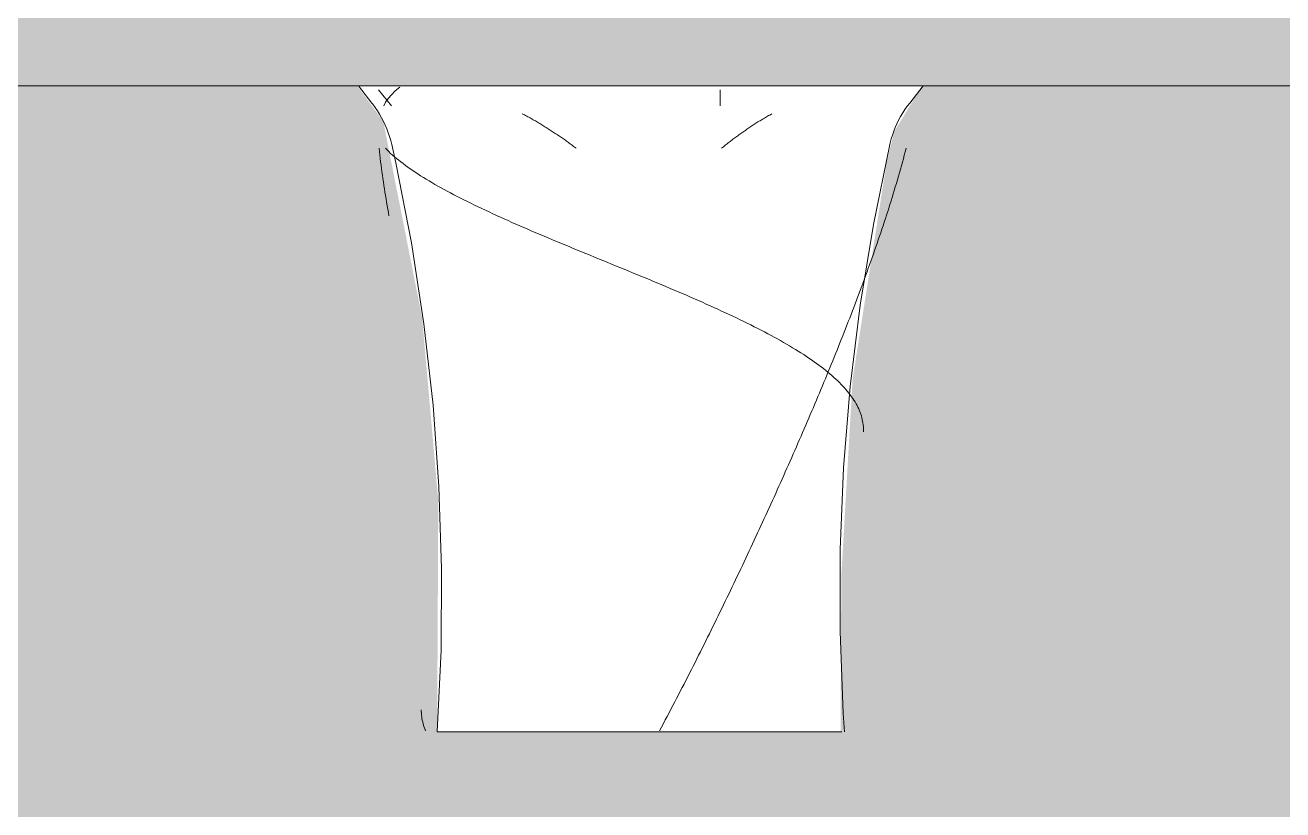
# Model space of a CAD drawing. Header units: inches. Extents: x -55396 to -733, y -290 to 853.
# Drawn here: x -25634.27 to -25609.56, y 99.78 to 115.19 of the extents above; entities that cross this region are included whole.
import ezdxf

# ---------------------------------------------------------------- set-up
doc = ezdxf.new("R2010")
doc.units = ezdxf.units.IN
doc.header["$MEASUREMENT"] = 0
doc.layers.add('A-WALL-PATT', color=111, linetype='Continuous', lineweight=25)
doc.layers.add('Q-SPCQ', color=91, linetype='Continuous', lineweight=9)

# ---------------------------------------------------------------- blocks, each defined once
blk = doc.blocks.new('FP_16-Section 13')
at = {"layer": 'Q-SPCQ'}
for p, q in [((-25627.314, 112.774), (-25627.307, 112.708)), ((-25627.307, 112.708), (-25627.3, 112.642)), ((-25627.191, 112.774), (-25627.158, 112.741)), ((-25627.158, 112.741), (-25627.123, 112.707)), ((-25627.123, 112.707), (-25627.087, 112.673)), ((-25627.087, 112.673), (-25627.05, 112.639)), ((-25616.978, 112.706), (-25616.996, 112.637)), ((-25616.959, 112.774), (-25616.978, 112.706)), ((-25627.3, 112.642), (-25627.292, 112.576)), ((-25627.292, 112.576), (-25627.284, 112.509)), ((-25627.284, 112.509), (-25627.276, 112.443)), ((-25627.276, 112.443), (-25627.268, 112.377)), ((-25627.05, 112.639), (-25627.011, 112.606)), ((-25627.011, 112.606), (-25626.971, 112.572)), ((-25626.971, 112.572), (-25626.929, 112.538)), ((-25626.929, 112.538), (-25626.887, 112.504)), ((-25626.887, 112.504), (-25626.842, 112.471)), ((-25626.842, 112.471), (-25626.797, 112.437)), ((-25626.797, 112.437), (-25626.75, 112.403)), ((-25617.053, 112.43), (-25617.072, 112.361)), ((-25617.034, 112.499), (-25617.053, 112.43)), ((-25617.015, 112.568), (-25617.034, 112.499)), ((-25616.996, 112.637), (-25617.015, 112.568)), ((-25627.268, 112.377), (-25627.259, 112.31)), ((-25627.259, 112.31), (-25627.25, 112.244)), ((-25627.25, 112.244), (-25627.24, 112.177)), ((-25627.24, 112.177), (-25627.231, 112.111)), ((-25626.75, 112.403), (-25626.702, 112.369)), ((-25626.702, 112.369), (-25626.653, 112.335)), ((-25626.653, 112.335), (-25626.603, 112.301)), ((-25626.603, 112.301), (-25626.551, 112.268)), ((-25626.551, 112.268), (-25626.498, 112.234)), ((-25626.498, 112.234), (-25626.444, 112.2)), ((-25626.444, 112.2), (-25626.389, 112.166)), ((-25617.112, 112.222), (-25617.132, 112.153)), ((-25617.092, 112.291), (-25617.112, 112.222)), ((-25617.072, 112.361), (-25617.092, 112.291)), ((-25627.231, 112.111), (-25627.221, 112.044)), ((-25627.221, 112.044), (-25627.211, 111.978)), ((-25627.211, 111.978), (-25627.2, 111.911)), ((-25626.389, 112.166), (-25626.333, 112.132)), ((-25626.333, 112.132), (-25626.276, 112.098)), ((-25626.276, 112.098), (-25626.218, 112.064)), ((-25626.218, 112.064), (-25626.158, 112.031)), ((-25626.158, 112.031), (-25626.098, 111.997)), ((-25626.098, 111.997), (-25626.036, 111.963)), ((-25626.036, 111.963), (-25625.974, 111.929)), ((-25625.974, 111.929), (-25625.91, 111.895)), ((-25617.194, 111.946), (-25617.215, 111.876)), ((-25617.173, 112.015), (-25617.194, 111.946)), ((-25617.152, 112.084), (-25617.173, 112.015)), ((-25617.132, 112.153), (-25617.152, 112.084)), ((-25627.2, 111.911), (-25627.189, 111.845)), ((-25627.189, 111.845), (-25627.178, 111.778)), ((-25627.178, 111.778), (-25627.167, 111.712)), ((-25627.167, 111.712), (-25627.156, 111.645)), ((-25625.91, 111.895), (-25625.846, 111.861)), ((-25625.846, 111.861), (-25625.781, 111.827)), ((-25625.781, 111.827), (-25625.714, 111.793)), ((-25625.714, 111.793), (-25625.647, 111.759)), ((-25625.647, 111.759), (-25625.579, 111.725)), ((-25625.579, 111.725), (-25625.51, 111.692)), ((-25625.51, 111.692), (-25625.441, 111.658)), ((-25617.257, 111.738), (-25617.279, 111.669)), ((-25617.236, 111.807), (-25617.257, 111.738)), ((-25617.215, 111.876), (-25617.236, 111.807)), ((-25627.156, 111.645), (-25627.144, 111.578)), ((-25627.144, 111.578), (-25627.132, 111.512)), ((-25627.132, 111.512), (-25627.12, 111.445)), ((-25625.441, 111.658), (-25625.37, 111.624)), ((-25625.37, 111.624), (-25625.299, 111.59)), ((-25625.299, 111.59), (-25625.227, 111.556)), ((-25625.227, 111.556), (-25625.154, 111.522)), ((-25625.154, 111.522), (-25625.081, 111.488)), ((-25625.081, 111.488), (-25625.007, 111.454)), ((-25625.007, 111.454), (-25624.932, 111.42)), ((-25617.346, 111.461), (-25617.368, 111.391)), ((-25617.323, 111.53), (-25617.346, 111.461)), ((-25617.301, 111.599), (-25617.323, 111.53)), ((-25617.279, 111.669), (-25617.301, 111.599)), ((-25624.932, 111.42), (-25624.856, 111.386)), ((-25624.856, 111.386), (-25624.78, 111.352)), ((-25624.78, 111.352), (-25624.704, 111.318)), ((-25624.704, 111.318), (-25624.627, 111.284)), ((-25624.627, 111.284), (-25624.549, 111.25)), ((-25624.549, 111.25), (-25624.471, 111.216)), ((-25624.471, 111.216), (-25624.392, 111.182)), ((-25617.414, 111.252), (-25617.437, 111.183)), ((-25617.391, 111.322), (-25617.414, 111.252)), ((-25617.368, 111.391), (-25617.391, 111.322)), ((-25624.392, 111.182), (-25624.313, 111.148)), ((-25624.313, 111.148), (-25624.233, 111.114)), ((-25624.233, 111.114), (-25624.153, 111.08)), ((-25624.153, 111.08), (-25624.072, 111.046)), ((-25624.072, 111.046), (-25623.992, 111.012)), ((-25623.992, 111.012), (-25623.91, 110.978)), ((-25623.91, 110.978), (-25623.829, 110.944)), ((-25623.829, 110.944), (-25623.747, 110.91)), ((-25617.507, 110.974), (-25617.531, 110.905)), ((-25617.484, 111.044), (-25617.507, 110.974)), ((-25617.46, 111.113), (-25617.484, 111.044)), ((-25617.437, 111.183), (-25617.46, 111.113)), ((-25623.747, 110.91), (-25623.665, 110.875)), ((-25623.665, 110.875), (-25623.583, 110.841)), ((-25623.583, 110.841), (-25623.5, 110.807)), ((-25623.5, 110.807), (-25623.418, 110.773)), ((-25623.418, 110.773), (-25623.335, 110.739)), ((-25623.335, 110.739), (-25623.252, 110.705)), ((-25623.252, 110.705), (-25623.168, 110.671)), ((-25617.604, 110.696), (-25617.628, 110.626)), ((-25617.579, 110.766), (-25617.604, 110.696)), ((-25617.555, 110.835), (-25617.579, 110.766)), ((-25617.531, 110.905), (-25617.555, 110.835)), ((-25623.168, 110.671), (-25623.085, 110.637)), ((-25623.085, 110.637), (-25623.002, 110.603)), ((-25623.002, 110.603), (-25622.918, 110.569)), ((-25622.918, 110.569), (-25622.835, 110.534)), ((-25622.835, 110.534), (-25622.751, 110.5)), ((-25622.751, 110.5), (-25622.668, 110.466)), ((-25622.668, 110.466), (-25622.585, 110.432)), ((-25617.678, 110.487), (-25617.703, 110.417)), ((-25617.653, 110.557), (-25617.678, 110.487)), ((-25617.628, 110.626), (-25617.653, 110.557)), ((-25622.585, 110.432), (-25622.501, 110.398)), ((-25622.501, 110.398), (-25622.418, 110.364)), ((-25622.418, 110.364), (-25622.335, 110.33)), ((-25622.335, 110.33), (-25622.252, 110.296)), ((-25622.252, 110.296), (-25622.169, 110.261)), ((-25622.169, 110.261), (-25622.087, 110.227)), ((-25622.087, 110.227), (-25622.005, 110.193)), ((-25617.779, 110.208), (-25617.805, 110.138)), ((-25617.753, 110.278), (-25617.779, 110.208)), ((-25617.728, 110.347), (-25617.753, 110.278)), ((-25617.703, 110.417), (-25617.728, 110.347)), ((-25622.005, 110.193), (-25621.922, 110.159)), ((-25621.922, 110.159), (-25621.841, 110.125)), ((-25621.841, 110.125), (-25621.759, 110.091)), ((-25621.759, 110.091), (-25621.678, 110.056)), ((-25621.678, 110.056), (-25621.597, 110.022)), ((-25621.597, 110.022), (-25621.516, 109.988)), ((-25621.516, 109.988), (-25621.436, 109.954)), ((-25621.436, 109.954), (-25621.356, 109.92)), ((-25617.856, 109.999), (-25617.882, 109.929)), ((-25617.83, 110.068), (-25617.856, 109.999)), ((-25617.805, 110.138), (-25617.83, 110.068)), ((-25621.356, 109.92), (-25621.277, 109.885)), ((-25621.277, 109.885), (-25621.198, 109.851)), ((-25621.198, 109.851), (-25621.119, 109.817)), ((-25621.119, 109.817), (-25621.041, 109.783)), ((-25621.041, 109.783), (-25620.964, 109.748)), ((-25620.964, 109.748), (-25620.887, 109.714)), ((-25620.887, 109.714), (-25620.81, 109.68)), ((-25617.962, 109.719), (-25617.988, 109.649)), ((-25617.935, 109.789), (-25617.962, 109.719)), ((-25617.909, 109.859), (-25617.935, 109.789)), ((-25617.882, 109.929), (-25617.909, 109.859)), ((-25620.81, 109.68), (-25620.735, 109.646)), ((-25620.735, 109.646), (-25620.659, 109.612)), ((-25620.659, 109.612), (-25620.585, 109.577)), ((-25620.585, 109.577), (-25620.511, 109.543)), ((-25620.511, 109.543), (-25620.437, 109.509)), ((-25620.437, 109.509), (-25620.365, 109.475)), ((-25620.365, 109.475), (-25620.293, 109.44)), ((-25618.042, 109.509), (-25618.069, 109.439)), ((-25618.015, 109.579), (-25618.042, 109.509)), ((-25617.988, 109.649), (-25618.015, 109.579)), ((-25620.293, 109.44), (-25620.221, 109.406)), ((-25620.221, 109.406), (-25620.151, 109.372)), ((-25620.151, 109.372), (-25620.081, 109.337)), ((-25620.081, 109.337), (-25620.012, 109.303)), ((-25620.012, 109.303), (-25619.944, 109.269)), ((-25619.944, 109.269), (-25619.876, 109.235)), ((-25619.876, 109.235), (-25619.81, 109.2)), ((-25618.151, 109.229), (-25618.178, 109.159)), ((-25618.123, 109.299), (-25618.151, 109.229)), ((-25618.096, 109.369), (-25618.123, 109.299)), ((-25618.069, 109.439), (-25618.096, 109.369)), ((-25619.81, 109.2), (-25619.744, 109.166)), ((-25619.744, 109.166), (-25619.679, 109.132)), ((-25619.679, 109.132), (-25619.615, 109.097)), ((-25619.615, 109.097), (-25619.552, 109.063)), ((-25619.552, 109.063), (-25619.489, 109.029)), ((-25619.489, 109.029), (-25619.428, 108.995)), ((-25619.428, 108.995), (-25619.368, 108.96)), ((-25618.234, 109.019), (-25618.262, 108.949)), ((-25618.206, 109.089), (-25618.234, 109.019)), ((-25618.178, 109.159), (-25618.206, 109.089)), ((-25619.368, 108.96), (-25619.308, 108.926)), ((-25619.308, 108.926), (-25619.25, 108.892)), ((-25619.25, 108.892), (-25619.192, 108.857)), ((-25619.192, 108.857), (-25619.136, 108.823)), ((-25619.136, 108.823), (-25619.08, 108.789)), ((-25619.08, 108.789), (-25619.026, 108.754)), ((-25619.026, 108.754), (-25618.972, 108.72)), ((-25618.972, 108.72), (-25618.92, 108.686)), ((-25618.346, 108.739), (-25618.375, 108.669)), ((-25618.318, 108.809), (-25618.346, 108.739)), ((-25618.29, 108.879), (-25618.318, 108.809)), ((-25618.262, 108.949), (-25618.29, 108.879)), ((-25618.92, 108.686), (-25618.869, 108.651)), ((-25618.869, 108.651), (-25618.818, 108.617)), ((-25618.818, 108.617), (-25618.769, 108.582)), ((-25618.769, 108.582), (-25618.721, 108.548)), ((-25618.721, 108.548), (-25618.674, 108.514)), ((-25618.674, 108.514), (-25618.628, 108.479)), ((-25618.628, 108.479), (-25618.584, 108.445)), ((-25618.432, 108.528), (-25618.46, 108.458)), ((-25618.403, 108.598), (-25618.432, 108.528)), ((-25618.375, 108.669), (-25618.403, 108.598)), ((-25618.584, 108.445), (-25618.54, 108.411)), ((-25618.547, 108.247), (-25618.576, 108.177)), ((-25618.518, 108.318), (-25618.547, 108.247)), ((-25618.54, 108.411), (-25618.498, 108.376)), ((-25618.489, 108.388), (-25618.518, 108.318)), ((-25618.498, 108.376), (-25618.457, 108.342)), ((-25618.46, 108.458), (-25618.489, 108.388)), ((-25618.457, 108.342), (-25618.417, 108.308)), ((-25618.417, 108.308), (-25618.378, 108.273)), ((-25618.378, 108.273), (-25618.34, 108.239)), ((-25618.34, 108.239), (-25618.304, 108.204)), ((-25618.635, 108.037), (-25618.664, 107.966)), ((-25618.605, 108.107), (-25618.635, 108.037)), ((-25618.576, 108.177), (-25618.605, 108.107)), ((-25618.304, 108.204), (-25618.269, 108.17)), ((-25618.269, 108.17), (-25618.235, 108.136)), ((-25618.235, 108.136), (-25618.202, 108.101)), ((-25618.202, 108.101), (-25618.171, 108.067)), ((-25618.171, 108.067), (-25618.14, 108.032)), ((-25618.14, 108.032), (-25618.111, 107.998)), ((-25618.111, 107.998), (-25618.084, 107.964)), ((-25618.753, 107.755), (-25618.783, 107.685)), ((-25618.723, 107.826), (-25618.753, 107.755)), ((-25618.694, 107.896), (-25618.723, 107.826)), ((-25618.664, 107.966), (-25618.694, 107.896)), ((-25618.084, 107.964), (-25618.057, 107.929)), ((-25618.057, 107.929), (-25618.032, 107.895)), ((-25618.032, 107.895), (-25618.008, 107.86)), ((-25618.008, 107.86), (-25617.985, 107.826)), ((-25617.985, 107.826), (-25617.964, 107.791)), ((-25617.964, 107.791), (-25617.944, 107.757)), ((-25617.944, 107.757), (-25617.925, 107.723)), ((-25618.843, 107.544), (-25618.873, 107.474)), ((-25618.813, 107.615), (-25618.843, 107.544)), ((-25618.783, 107.685), (-25618.813, 107.615)), ((-25617.925, 107.723), (-25617.908, 107.688)), ((-25617.908, 107.688), (-25617.891, 107.654)), ((-25617.891, 107.654), (-25617.877, 107.619)), ((-25617.877, 107.619), (-25617.863, 107.585)), ((-25617.863, 107.585), (-25617.851, 107.55)), ((-25617.851, 107.55), (-25617.84, 107.516)), ((-25617.84, 107.516), (-25617.83, 107.481)), ((-25617.83, 107.481), (-25617.822, 107.447)), ((-25618.963, 107.263), (-25618.994, 107.193)), ((-25618.933, 107.333), (-25618.963, 107.263)), ((-25618.903, 107.404), (-25618.933, 107.333)), ((-25618.873, 107.474), (-25618.903, 107.404)), ((-25617.822, 107.447), (-25617.815, 107.412)), ((-25617.815, 107.412), (-25617.809, 107.378)), ((-25617.809, 107.378), (-25617.804, 107.344)), ((-25617.804, 107.344), (-25617.801, 107.309)), ((-25617.801, 107.309), (-25617.799, 107.275)), ((-25617.799, 107.24), (-25617.8, 107.206)), ((-25617.799, 107.275), (-25617.799, 107.24)), ((-25619.055, 107.052), (-25619.086, 106.981)), ((-25619.024, 107.122), (-25619.055, 107.052)), ((-25618.994, 107.193), (-25619.024, 107.122)), ((-25619.178, 106.77), (-25619.209, 106.699)), ((-25619.147, 106.84), (-25619.178, 106.77)), ((-25619.116, 106.911), (-25619.147, 106.84)), ((-25619.086, 106.981), (-25619.116, 106.911)), ((-25619.271, 106.558), (-25619.303, 106.488)), ((-25619.24, 106.629), (-25619.271, 106.558)), ((-25619.209, 106.699), (-25619.24, 106.629)), ((-25619.397, 106.276), (-25619.428, 106.206)), ((-25619.365, 106.347), (-25619.397, 106.276)), ((-25619.334, 106.417), (-25619.365, 106.347)), ((-25619.303, 106.488), (-25619.334, 106.417)), ((-25619.492, 106.065), (-25619.523, 105.994)), ((-25619.46, 106.135), (-25619.492, 106.065)), ((-25619.428, 106.206), (-25619.46, 106.135)), ((-25619.619, 105.783), (-25619.651, 105.712)), ((-25619.587, 105.853), (-25619.619, 105.783)), ((-25619.555, 105.924), (-25619.587, 105.853)), ((-25619.523, 105.994), (-25619.555, 105.924)), ((-25619.716, 105.571), (-25619.748, 105.5)), ((-25619.684, 105.641), (-25619.716, 105.571)), ((-25619.651, 105.712), (-25619.684, 105.641)), ((-25619.846, 105.289), (-25619.878, 105.218)), ((-25619.813, 105.359), (-25619.846, 105.289)), ((-25619.781, 105.43), (-25619.813, 105.359)), ((-25619.748, 105.5), (-25619.781, 105.43)), ((-25619.944, 105.077), (-25619.977, 105.006)), ((-25619.911, 105.147), (-25619.944, 105.077)), ((-25619.878, 105.218), (-25619.911, 105.147)), ((-25620.076, 104.794), (-25620.109, 104.724)), ((-25620.043, 104.865), (-25620.076, 104.794)), ((-25620.01, 104.936), (-25620.043, 104.865)), ((-25619.977, 105.006), (-25620.01, 104.936)), ((-25620.176, 104.582), (-25620.209, 104.512)), ((-25620.143, 104.653), (-25620.176, 104.582)), ((-25620.109, 104.724), (-25620.143, 104.653)), ((-25620.31, 104.3), (-25620.344, 104.229)), ((-25620.277, 104.371), (-25620.31, 104.3)), ((-25620.243, 104.441), (-25620.277, 104.371)), ((-25620.209, 104.512), (-25620.243, 104.441)), ((-25620.412, 104.088), (-25620.446, 104.017)), ((-25620.378, 104.159), (-25620.412, 104.088)), ((-25620.344, 104.229), (-25620.378, 104.159)), ((-25620.548, 103.805), (-25620.583, 103.735)), ((-25620.514, 103.876), (-25620.548, 103.805)), ((-25620.48, 103.947), (-25620.514, 103.876)), ((-25620.446, 104.017), (-25620.48, 103.947)), ((-25620.652, 103.594), (-25620.686, 103.523)), ((-25620.617, 103.664), (-25620.652, 103.594)), ((-25620.583, 103.735), (-25620.617, 103.664)), ((-25620.79, 103.311), (-25620.825, 103.24)), ((-25620.756, 103.382), (-25620.79, 103.311)), ((-25620.721, 103.452), (-25620.756, 103.382)), ((-25620.686, 103.523), (-25620.721, 103.452)), ((-25620.895, 103.099), (-25620.931, 103.029)), ((-25620.86, 103.17), (-25620.895, 103.099)), ((-25620.825, 103.24), (-25620.86, 103.17)), ((-25621.037, 102.817), (-25621.072, 102.746)), ((-25621.001, 102.887), (-25621.037, 102.817)), ((-25620.966, 102.958), (-25621.001, 102.887)), ((-25620.931, 103.029), (-25620.966, 102.958)), ((-25621.144, 102.605), (-25621.18, 102.534)), ((-25621.108, 102.676), (-25621.144, 102.605)), ((-25621.072, 102.746), (-25621.108, 102.676)), ((-25621.288, 102.323), (-25621.324, 102.252)), ((-25621.252, 102.393), (-25621.288, 102.323)), ((-25621.216, 102.464), (-25621.252, 102.393)), ((-25621.18, 102.534), (-25621.216, 102.464)), ((-25621.397, 102.111), (-25621.433, 102.04)), ((-25621.36, 102.181), (-25621.397, 102.111)), ((-25621.324, 102.252), (-25621.36, 102.181)), ((-25621.543, 101.829), (-25621.58, 101.758)), ((-25621.506, 101.899), (-25621.543, 101.829)), ((-25621.47, 101.97), (-25621.506, 101.899)), ((-25621.433, 102.04), (-25621.47, 101.97)), ((-25626.485, 101.747), (-25626.485, 101.713)), ((-25626.485, 101.713), (-25626.484, 101.678)), ((-25626.484, 101.678), (-25626.481, 101.644)), ((-25626.481, 101.644), (-25626.477, 101.61)), ((-25626.477, 101.61), (-25626.472, 101.575)), ((-25626.472, 101.575), (-25626.466, 101.541)), ((-25621.654, 101.617), (-25621.691, 101.547)), ((-25621.617, 101.688), (-25621.654, 101.617)), ((-25621.58, 101.758), (-25621.617, 101.688)), ((-25626.466, 101.541), (-25626.458, 101.507)), ((-25626.458, 101.507), (-25626.45, 101.472)), ((-25626.45, 101.472), (-25626.439, 101.438)), ((-25626.439, 101.438), (-25626.428, 101.404)), ((-25626.428, 101.404), (-25626.415, 101.37)), ((-25626.415, 101.37), (-25626.401, 101.335)), ((-25621.766, 101.406), (-25621.803, 101.335)), ((-25621.728, 101.476), (-25621.766, 101.406)), ((-25621.691, 101.547), (-25621.728, 101.476))]:
    blk.add_line(p, q, dxfattribs=at)
blk = doc.blocks.new('FP_17-Section 13')
at = {"layer": 'Q-SPCQ', "flags": 128}
for points in [[(-25626.174, 101.312), (-25626.098, 102.917), (-25626.086, 104.523), (-25626.138, 106.128), (-25626.255, 107.73), (-25626.435, 109.325), (-25626.68, 110.913), (-25626.987, 112.489), (-25627.066, 112.849)], [(-25617.281, 112.849), (-25617.603, 111.275), (-25617.862, 109.69), (-25618.057, 108.096), (-25618.188, 106.496), (-25618.255, 104.891), (-25618.258, 103.285), (-25618.197, 101.68), (-25618.174, 101.312)]]:
    blk.add_lwpolyline(points, dxfattribs=at)
blk = doc.blocks.new('FP_18-Section 13')
at = {"layer": 'Q-SPCQ'}
for p, q in [((-25627.329, 113.918), (-25627.073, 113.607)), ((-25626.996, 113.898), (-25626.905, 113.972)), ((-25620.613, 113.918), (-25620.611, 113.607)), ((-25627.223, 113.607), (-25627.186, 113.68)), ((-25627.186, 113.68), (-25627.137, 113.752)), ((-25627.137, 113.752), (-25627.073, 113.825)), ((-25627.073, 113.825), (-25626.996, 113.898))]:
    blk.add_line(p, q, dxfattribs=at)
blk = doc.blocks.new('FP_19-Section 13')
at = {"layer": 'Q-SPCQ'}
for p, q in [((-25627.459, 113.662), (-25627.72, 114)), ((-25616.623, 114), (-25616.889, 113.662))]:
    blk.add_line(p, q, dxfattribs=at)
blk = doc.blocks.new('FP_20-Section 13')
at = {"layer": 'Q-SPCQ'}
for p, q in [((-25624.502, 113.45), (-25624.48, 113.439)), ((-25624.48, 113.439), (-25624.458, 113.427)), ((-25624.458, 113.427), (-25624.436, 113.416)), ((-25624.436, 113.416), (-25624.414, 113.404)), ((-25619.662, 113.414), (-25619.683, 113.402)), ((-25619.641, 113.426), (-25619.662, 113.414)), ((-25619.619, 113.438), (-25619.641, 113.426)), ((-25619.598, 113.45), (-25619.619, 113.438)), ((-25624.414, 113.404), (-25624.393, 113.393)), ((-25624.393, 113.393), (-25624.371, 113.381)), ((-25624.371, 113.381), (-25624.349, 113.369)), ((-25624.349, 113.369), (-25624.328, 113.357)), ((-25624.328, 113.357), (-25624.307, 113.345)), ((-25624.307, 113.345), (-25624.285, 113.333)), ((-25624.285, 113.333), (-25624.264, 113.321)), ((-25624.264, 113.321), (-25624.243, 113.309)), ((-25624.243, 113.309), (-25624.222, 113.296)), ((-25624.222, 113.296), (-25624.201, 113.284)), ((-25624.201, 113.284), (-25624.18, 113.272)), ((-25624.18, 113.272), (-25624.159, 113.259)), ((-25624.159, 113.259), (-25624.138, 113.247)), ((-25624.138, 113.247), (-25624.117, 113.234)), ((-25624.117, 113.234), (-25624.096, 113.221)), ((-25624.096, 113.221), (-25624.076, 113.209)), ((-25624.076, 113.209), (-25624.055, 113.196)), ((-25624.055, 113.196), (-25624.034, 113.183)), ((-25624.034, 113.183), (-25624.014, 113.17)), ((-25624.014, 113.17), (-25623.993, 113.157)), ((-25620.053, 113.172), (-25620.073, 113.158)), ((-25620.033, 113.185), (-25620.053, 113.172)), ((-25620.013, 113.198), (-25620.033, 113.185)), ((-25619.993, 113.212), (-25620.013, 113.198)), ((-25619.973, 113.225), (-25619.993, 113.212)), ((-25619.952, 113.238), (-25619.973, 113.225)), ((-25619.932, 113.251), (-25619.952, 113.238)), ((-25619.912, 113.264), (-25619.932, 113.251)), ((-25619.891, 113.277), (-25619.912, 113.264)), ((-25619.871, 113.29), (-25619.891, 113.277)), ((-25619.85, 113.303), (-25619.871, 113.29)), ((-25619.83, 113.315), (-25619.85, 113.303)), ((-25619.809, 113.328), (-25619.83, 113.315)), ((-25619.788, 113.341), (-25619.809, 113.328)), ((-25619.767, 113.353), (-25619.788, 113.341)), ((-25619.746, 113.366), (-25619.767, 113.353)), ((-25619.725, 113.378), (-25619.746, 113.366)), ((-25619.704, 113.39), (-25619.725, 113.378)), ((-25619.683, 113.402), (-25619.704, 113.39)), ((-25623.993, 113.157), (-25623.973, 113.144)), ((-25623.973, 113.144), (-25623.953, 113.131)), ((-25623.953, 113.131), (-25623.933, 113.118)), ((-25623.933, 113.118), (-25623.912, 113.105)), ((-25623.912, 113.105), (-25623.892, 113.091)), ((-25623.892, 113.091), (-25623.872, 113.078)), ((-25623.872, 113.078), (-25623.852, 113.065)), ((-25623.852, 113.065), (-25623.832, 113.051)), ((-25623.832, 113.051), (-25623.812, 113.038)), ((-25623.812, 113.038), (-25623.792, 113.024)), ((-25623.792, 113.024), (-25623.772, 113.011)), ((-25623.772, 113.011), (-25623.753, 112.997)), ((-25623.753, 112.997), (-25623.733, 112.984)), ((-25623.733, 112.984), (-25623.713, 112.97)), ((-25623.713, 112.97), (-25623.694, 112.956)), ((-25623.694, 112.956), (-25623.674, 112.942)), ((-25623.674, 112.942), (-25623.655, 112.929)), ((-25623.655, 112.929), (-25623.635, 112.915)), ((-25620.401, 112.92), (-25620.42, 112.906)), ((-25620.382, 112.935), (-25620.401, 112.92)), ((-25620.363, 112.949), (-25620.382, 112.935)), ((-25620.344, 112.963), (-25620.363, 112.949)), ((-25620.325, 112.978), (-25620.344, 112.963)), ((-25620.306, 112.992), (-25620.325, 112.978)), ((-25620.287, 113.006), (-25620.306, 112.992)), ((-25620.268, 113.02), (-25620.287, 113.006)), ((-25620.249, 113.034), (-25620.268, 113.02)), ((-25620.229, 113.048), (-25620.249, 113.034)), ((-25620.21, 113.062), (-25620.229, 113.048)), ((-25620.19, 113.076), (-25620.21, 113.062)), ((-25620.171, 113.09), (-25620.19, 113.076)), ((-25620.151, 113.104), (-25620.171, 113.09)), ((-25620.132, 113.117), (-25620.151, 113.104)), ((-25620.112, 113.131), (-25620.132, 113.117)), ((-25620.092, 113.145), (-25620.112, 113.131)), ((-25620.073, 113.158), (-25620.092, 113.145)), ((-25623.635, 112.915), (-25623.616, 112.901)), ((-25623.616, 112.901), (-25623.596, 112.887)), ((-25623.596, 112.887), (-25623.577, 112.873)), ((-25623.577, 112.873), (-25623.558, 112.859)), ((-25623.558, 112.859), (-25623.538, 112.845)), ((-25623.538, 112.845), (-25623.519, 112.831)), ((-25623.519, 112.831), (-25623.5, 112.817)), ((-25623.5, 112.817), (-25623.481, 112.803)), ((-25623.481, 112.803), (-25623.462, 112.789)), ((-25623.462, 112.789), (-25623.443, 112.774)), ((-25620.568, 112.789), (-25620.586, 112.774)), ((-25620.55, 112.804), (-25620.568, 112.789)), ((-25620.531, 112.819), (-25620.55, 112.804)), ((-25620.513, 112.833), (-25620.531, 112.819)), ((-25620.494, 112.848), (-25620.513, 112.833)), ((-25620.476, 112.862), (-25620.494, 112.848)), ((-25620.457, 112.877), (-25620.476, 112.862)), ((-25620.438, 112.891), (-25620.457, 112.877)), ((-25620.42, 112.906), (-25620.438, 112.891))]:
    blk.add_line(p, q, dxfattribs=at)
blk = doc.blocks.new('FP_21-Section 13')
at = {"layer": 'Q-SPCQ', "flags": 128}
for points in [[(-25627.066, 112.849), (-25627.086, 112.926), (-25627.108, 113.003), (-25627.133, 113.079), (-25627.161, 113.154), (-25627.193, 113.228), (-25627.227, 113.3), (-25627.264, 113.371), (-25627.304, 113.44), (-25627.347, 113.508), (-25627.392, 113.574), (-25627.44, 113.638), (-25627.459, 113.662)], [(-25616.889, 113.662), (-25616.938, 113.599), (-25616.984, 113.533), (-25617.028, 113.466), (-25617.069, 113.398), (-25617.107, 113.327), (-25617.142, 113.256), (-25617.175, 113.182), (-25617.204, 113.108), (-25617.231, 113.033), (-25617.254, 112.956), (-25617.274, 112.879), (-25617.281, 112.849)]]:
    blk.add_lwpolyline(points, dxfattribs=at)
blk = doc.blocks.new('Basketball_Backstop-Performance_Sports_Systems-3103-Ceiling_Hung - 27_-0_ to 27_-11 7_8_-706978-Section 13')
at = {"layer": 'Q-SPCQ'}
h = blk.add_hatch(color=256, dxfattribs=at)
h.paths.add_polyline_path([(-25594.174, 114), (-25594.174, 115.5), (-25650.174, 115.5), (-25650.174, 114), (-25603.677, 114)], flags=0)
h.paths.add_polyline_path([(-25587.611, 116.625), (-25587.346, 116.735), (-25587.236, 117), (-25587.346, 117.265), (-25587.611, 117.375), (-25587.674, 117.325), (-25587.674, 116.633)], flags=0)
h.paths.add_polyline_path([(-25656.736, 116.625), (-25656.674, 116.675), (-25656.736, 117.375), (-25657.002, 117.265), (-25657.111, 117), (-25657.002, 116.735), (-25656.833, 116.638)], flags=0)
h.paths.add_polyline_path([(-25587.674, 121.25), (-25586.174, 122), (-25586.174, 148), (-25587.674, 148.75), (-25587.674, 122)], flags=0)
h.paths.add_polyline_path([(-25656.674, 121.25), (-25656.736, 148.719), (-25658.174, 148), (-25658.174, 122), (-25656.736, 121.281)], flags=0)
h.paths.add_polyline_path([(-25656.736, 152.625), (-25656.674, 152.675), (-25656.736, 153.375), (-25657.002, 153.265), (-25657.111, 153), (-25657.002, 152.735), (-25656.743, 152.626)], flags=0)
h.paths.add_polyline_path([(-25587.611, 152.625), (-25587.346, 152.735), (-25587.236, 153), (-25587.346, 153.265), (-25587.611, 153.375), (-25587.674, 153.325), (-25587.674, 152.633)], flags=0)
h.paths.add_polyline_path([(-25594.174, 154.5), (-25594.174, 154.563), (-25595.037, 154.5)], flags=0)
for p, q in [((-25650.174, 114), (-25594.174, 114)), ((-25626.174, 101.312), (-25618.223, 101.312))]:
    blk.add_line(p, q, dxfattribs=at)
for name in ['FP_19-Section 13', 'FP_18-Section 13', 'FP_21-Section 13', 'FP_20-Section 13', 'FP_16-Section 13', 'FP_17-Section 13']:
    blk.add_blockref(name, (0, 0), dxfattribs=at)

msp = doc.modelspace()

# ---------------------------------------------------------------- hatches: boundary and pattern name
at = {"layer": 'A-WALL-PATT', "lineweight": 9}
h = msp.add_hatch(dxfattribs=at)
h.set_pattern_fill('FP_3', color=256, style=0, pattern_type=2)
h.set_pattern_definition([(90, (-24919.51, -1108), (-193, -193), [48, -145]), (180, (-24919.51, -1108), (-2e-14, -193), [96.25, -96.75]), (270, (-25015.76, -1060), (-193, -193), [48, -145]), (180, (-24919.51, -1060), (-2e-14, -193), [96.25, -96.75]), (270, (-25016.01, -1060), (-193, -193), [48, -145]), (180, (-25016.01, -1060), (-2e-14, -193), [96.25, -96.75]), (90, (-25112.26, -1108), (-193, -193), [48, -145]), (180, (-25016.01, -1108), (-2e-14, -193), [96.25, -96.75]), (90, (-24967.51, -1059.75), (-193, -193), [48, -145]), (180, (-24919.26, -1059.75), (-2e-14, -193), [48.25, -144.75]), (180, (-24919.26, -1011.75), (-2e-14, -193), [48.25, -144.75]), (90, (-25064.01, -1059.75), (-193, -193), [48, -145]), (180, (-24967.76, -1059.75), (-2e-14, -193), [96.25, -96.75]), (270, (-24967.76, -1011.75), (-193, -193), [48, -145]), (180, (-24967.76, -1011.75), (-2e-14, -193), [96.25, -96.75]), (180, (-25064.26, -1059.75), (-2e-14, -193), [48, -145]), (270, (-25064.26, -1011.75), (-193, -193), [48, -145]), (180, (-25064.26, -1011.75), (-2e-14, -193), [48, -145]), (90, (-24919.51, -1011.5), (-193, -193), [48, -145]), (180, (-24919.51, -1011.5), (-2e-14, -193), [96.25, -96.75]), (270, (-25015.76, -963.5), (-193, -193), [48, -145]), (180, (-24919.51, -963.5), (-2e-14, -193), [96.25, -96.75]), (270, (-25016.01, -963.5), (-193, -193), [48, -145]), (180, (-25016.01, -963.5), (-2e-14, -193), [96.25, -96.75]), (270, (-25112.26, -963.5), (-193, -193), [48, -145]), (180, (-25016.01, -1011.5), (-2e-14, -193), [96.25, -96.75]), (90, (-24967.51, -963.25), (-193, -193), [48, -145]), (180, (-24919.26, -963.25), (-2e-14, -193), [48.25, -144.75]), (180, (-24919.26, -915.25), (-2e-14, -193), [48.25, -144.75]), (90, (-25064.01, -963.25), (-193, -193), [48, -145]), (180, (-24967.76, -963.25), (-2e-14, -193), [96.25, -96.75]), (270, (-24967.76, -915.25), (-193, -193), [48, -145]), (180, (-24967.76, -915.25), (-2e-14, -193), [96.25, -96.75]), (180, (-25064.26, -963.25), (-2e-14, -193), [48, -145]), (270, (-25064.26, -915.25), (-193, -193), [48, -145]), (180, (-25064.26, -915.25), (-2e-14, -193), [48, -145])])
h.paths.add_polyline_path([(-24981.61, 1), (-24919.515, 1), (-24919.515, 98.25), (-24845.64, 98.25), (-24845.64, 1), (-24827.89, 1), (-24827.89, 176), (-24945.628, 176), (-24949.355, 164.313), (-24944.669, 164.313), (-24944.607, 160.188), (-24944.482, 160.188), (-24944.482, 157.563), (-24922.607, 157.563), (-24922.607, 156), (-24920.607, 156), (-24920.607, 114), (-24951.131, 113.929), (-24951.646, 113.348), (-24951.698, 113.278), (-24952.531, 107.113), (-24952.665, 104.385), (-24952.681, 101.312), (-24960.607, 101.312), (-24960.584, 105.842), (-24960.832, 109.047), (-24961.677, 113.434), (-24961.843, 113.585), (-24962.161, 114), (-24992.607, 114.017), (-24992.607, 156), (-24990.607, 156), (-24990.607, 157.563), (-24968.732, 157.563), (-24968.651, 160.188), (-24968.544, 160.188), (-24968.482, 164.313), (-24963.858, 164.313), (-24967.585, 176), (-25107.39, 176), (-25107.39, 1)], flags=0)
h.paths.add_polyline_path([(-25739.64, 1), (-25696.39, 1), (-25696.39, 176), (-25784.349, 176), (-25804.94, 146.5), (-25739.64, 146.5), (-25739.64, 76.547)], flags=0)
h.paths.add_polyline_path([(-24817.89, 1), (-24630.015, 1), (-24630.015, 98.25), (-24538.39, 98.25), (-24538.39, 176), (-24728.694, 176), (-24749.871, 135.416), (-24750.459, 135.625), (-24752.328, 135.625), (-24752.364, 130.75), (-24752.453, 130.75), (-24752.515, 128), (-24755.89, 128), (-24755.89, 128.437), (-24756.078, 128.437), (-24756.078, 128.75), (-24756.453, 128.75), (-24756.453, 128.312), (-24756.203, 128.312), (-24756.203, 128.125), (-24756.453, 128.125), (-24756.381, 120.208), (-24756.05, 120.132), (-24755.949, 120), (-24756.179, 119.797), (-24756.453, 119.75), (-24756.453, 116), (-24763.078, 116), (-24763.078, 119.125), (-24763.328, 119.125), (-24763.328, 119.312), (-24763.078, 119.312), (-24763.078, 119.75), (-24763.453, 119.75), (-24763.453, 119.437), (-24763.64, 119.437), (-24763.64, 118.813), (-24766.203, 118.813), (-24766.265, 118.688), (-24767.953, 118.688), (-24770.89, 117.353), (-24770.89, 114), (-24773.39, 114), (-24773.39, 114.312), (-24775.229, 114.312), (-24778.64, 117.812), (-24778.64, 119.812), (-24779.272, 119.726), (-24779.412, 119.625), (-24781.28, 116.423), (-24782.434, 114.727), (-24783.468, 113.294), (-24783.623, 112.849), (-24784.453, 107.316), (-24784.599, 104.507), (-24784.638, 101.312), (-24792.454, 101.312), (-24792.473, 106.007), (-24792.755, 108.856), (-24793.541, 113.323), (-24793.778, 113.701), (-24795.223, 115.608), (-24796.995, 118.505), (-24797.677, 119.704), (-24797.942, 119.742), (-24798.14, 120), (-24797.828, 120.268), (-24796.484, 120.312), (-24794.127, 120.288), (-24791.005, 120.297), (-24788.515, 120.302), (-24784.222, 120.306), (-24773.39, 120.312), (-24773.39, 145.856), (-24794.432, 176), (-24817.89, 176), (-24817.89, 76.547)], flags=0)
h.paths.add_polyline_path([(-25396.321, 1), (-25160.765, 1), (-25160.765, 98.25), (-25117.39, 98.25), (-25117.39, 176), (-25396.89, 176), (-25396.89, 1)], flags=0)
h.paths.add_polyline_path([(-25686.39, 1), (-25562.765, 1), (-25562.765, 98.25), (-25482.265, 98.25), (-25482.265, 1), (-25406.89, 1), (-25406.89, 176), (-25611.195, 176), (-25614.923, 164.313), (-25610.236, 164.313), (-25610.174, 160.188), (-25610.049, 160.188), (-25610.049, 157.563), (-25588.174, 157.563), (-25588.174, 156), (-25586.174, 156), (-25586.174, 114), (-25616.647, 114), (-25617.195, 113.098), (-25617.342, 112.501), (-25618.012, 108.239), (-25618.233, 104.385), (-25618.248, 101.312), (-25626.174, 101.312), (-25626.151, 105.842), (-25626.468, 109.438), (-25627.233, 113.305), (-25627.746, 114), (-25658.174, 114), (-25658.174, 156), (-25656.174, 156), (-25656.174, 157.563), (-25634.299, 157.563), (-25634.236, 160.188), (-25634.111, 160.188), (-25634.049, 164.313), (-25629.425, 164.313), (-25633.152, 176), (-25686.39, 176), (-25686.39, 29.579)], flags=0)
h.paths.add_polyline_path([(-23875.714, 98.25), (-23669.89, 98.25), (-23669.89, 176), (-23949.39, 176), (-23949.39, 98.25), (-23944.833, 98.25)], flags=0)
h.paths.add_polyline_path([(-23659.89, 98.25), (-23380.39, 98.25), (-23380.39, 176), (-23659.89, 176), (-23659.89, 115.608)], flags=0)
h.paths.add_polyline_path([(-23959.39, 98.25), (-23959.39, 176), (-24238.89, 176), (-24238.89, 98.25), (-24013.951, 98.25)], flags=0)
h.paths.add_polyline_path([(-22838.937, 98.25), (-22802.14, 98.25), (-22802.14, 176), (-22813.89, 176), (-22813.932, 144.903), (-22814.13, 142.801), (-22815.045, 139.902), (-22815.987, 138.01), (-22817.544, 135.948), (-22819.538, 134.155), (-22822.021, 132.704), (-22824.059, 131.914), (-22826.598, 131.439), (-22829.182, 131.439), (-22831.883, 131.977), (-22834.482, 133.065), (-22835.201, 133.473), (-22836.909, 134.674), (-22838.657, 136.441), (-22840.199, 138.776), (-22841.155, 141.017), (-22841.689, 143.083), (-22841.89, 146.297), (-22841.89, 176), (-23080.89, 176), (-23080.89, 98.25), (-22856.217, 98.25)], flags=0)
h.paths.add_polyline_path([(-23370.39, 98.25), (-23090.89, 98.25), (-23090.89, 176), (-23370.39, 176), (-23370.39, 115.608)], flags=0)
h.paths.add_polyline_path([(-24248.89, 98.25), (-24248.89, 176), (-24528.39, 176), (-24528.39, 98.25), (-24290.425, 98.25)], flags=0)
h.paths.add_polyline_path([(-22862.311, 112.791), (-22864.856, 113.035), (-22867.279, 113.72), (-22869.311, 114.669), (-22871.616, 116.376), (-22873.248, 118.1), (-22874.575, 120.098), (-22875.546, 122.307), (-22876.136, 124.804), (-22876.311, 127.091), (-22876.098, 129.52), (-22875.466, 131.876), (-22874.435, 134.085), (-22873.035, 136.083), (-22871.31, 137.807), (-22869.311, 139.205), (-22867.099, 140.236), (-22864.742, 140.867), (-22862.311, 141.079), (-22859.88, 140.867), (-22857.522, 140.236), (-22855.311, 139.205), (-22853.312, 137.807), (-22851.586, 136.083), (-22850.186, 134.085), (-22849.155, 131.876), (-22848.523, 129.52), (-22848.311, 126.803), (-22848.523, 124.37), (-22849.155, 122.011), (-22850.186, 119.797), (-22851.852, 117.53), (-22853.312, 116.069), (-22855.311, 114.669), (-22857.522, 113.636), (-22859.88, 113.004), (-22861.611, 112.852)], flags=0)
h.paths.add_polyline_path([(-24763.453, 120.25), (-24763.078, 120.25), (-24763.078, 120.687), (-24763.328, 120.687), (-24763.328, 120.875), (-24763.078, 120.875), (-24763.149, 128.794), (-24763.428, 128.799), (-24763.581, 129), (-24763.351, 129.202), (-24763.078, 129.25), (-24763.078, 134.812), (-24763.328, 134.812), (-24763.328, 135), (-24763.078, 135), (-24763.078, 135.437), (-24763.453, 135.437), (-24763.453, 135.125), (-24763.64, 135.125), (-24763.64, 134.687), (-24763.89, 134.687), (-24763.828, 123.063), (-24763.801, 123.063), (-24763.765, 122.563), (-24763.64, 122.563), (-24763.64, 120.562), (-24763.453, 120.49)], flags=0)
h.paths.add_polyline_path([(-24770.89, 120.384), (-24767.953, 121.688), (-24767.703, 121.719), (-24767.703, 137.708), (-24771.14, 142.632), (-24771.14, 122), (-24770.89, 122), (-24770.89, 120.49)], flags=0)
h.paths.add_polyline_path([(-24765.89, 122.688), (-24765.794, 123.063), (-24765.765, 123.063), (-24765.765, 134.687), (-24766.203, 134.687), (-24766.203, 123.063), (-24765.89, 123.063)], flags=0)
h.paths.add_polyline_path([(-24756.078, 129.25), (-24756.078, 129.562), (-24755.89, 129.562), (-24755.89, 130), (-24754.328, 130), (-24754.328, 130.75), (-24754.453, 130.75), (-24754.417, 137.75), (-24754.328, 137.75), (-24754.328, 176), (-24756.453, 176), (-24756.381, 162.208), (-24756.05, 162.132), (-24755.949, 162), (-24756.179, 161.797), (-24756.453, 161.75), (-24756.381, 135.895), (-24756.05, 135.819), (-24755.949, 135.687), (-24756.179, 135.485), (-24756.453, 135.438), (-24756.453, 129.875), (-24756.203, 129.875), (-24756.203, 129.687), (-24756.453, 129.687), (-24756.453, 129.25)], flags=0)
h.paths.add_polyline_path([(-24763.453, 135.937), (-24763.078, 135.937), (-24763.078, 136.375), (-24763.328, 136.375), (-24763.328, 136.562), (-24763.078, 136.562), (-24763.078, 161.125), (-24763.328, 161.125), (-24763.328, 161.312), (-24763.078, 161.312), (-24763.078, 161.75), (-24763.453, 161.75), (-24763.453, 161.437), (-24763.64, 161.437), (-24763.64, 160.438), (-24763.765, 160.438), (-24763.844, 161.75), (-24763.89, 161.75), (-24763.805, 160.188), (-24763.765, 160.188), (-24763.765, 148.938), (-24763.64, 148.938), (-24763.64, 148.438), (-24763.768, 148.354), (-24763.862, 147.188), (-24763.89, 147.188), (-24763.89, 136.687), (-24763.64, 136.687), (-24763.64, 136.25), (-24763.453, 136.25)], flags=0)
h.paths.add_polyline_path([(-24766.041, 136.687), (-24765.765, 136.687), (-24765.828, 147.188), (-24766.203, 147.188), (-24766.14, 136.687), (-24766.051, 136.687)], flags=0)
h.paths.add_polyline_path([(-24752.328, 137.375), (-24750.889, 137.451), (-24730.808, 176), (-24752.453, 176), (-24752.453, 137.75), (-24752.328, 137.75)], flags=0)
h.paths.add_polyline_path([(-24767.703, 138.144), (-24767.703, 154.313), (-24770.265, 154.379), (-24770.265, 154.563), (-24769.703, 154.563), (-24769.703, 154.75), (-24768.078, 154.669), (-24768.078, 154.563), (-24767.703, 154.563), (-24767.703, 154.938), (-24767.89, 154.938), (-24767.89, 157.563), (-24767.703, 157.563), (-24767.64, 160.188), (-24766.015, 160.188), (-24765.953, 160.313), (-24765.765, 160.313), (-24765.703, 164.313), (-24763.89, 164.313), (-24763.89, 162.25), (-24763.765, 162.25), (-24763.765, 164.313), (-24763.64, 164.313), (-24763.64, 162.562), (-24763.453, 162.562), (-24763.453, 162.25), (-24763.078, 162.25), (-24763.078, 162.687), (-24763.328, 162.687), (-24763.328, 162.875), (-24763.078, 162.875), (-24763.078, 176), (-24794.127, 176), (-24773.39, 146.292), (-24773.39, 156), (-24770.89, 156), (-24770.806, 153.938), (-24770.64, 153.938), (-24770.64, 152.563), (-24770.89, 152.563), (-24770.89, 148), (-24771.14, 148), (-24771.14, 143.069), (-24769.013, 140.021)], flags=0)
h.paths.add_polyline_path([(-25814.89, 146.5), (-25814.953, 147.188), (-25814.979, 147.188), (-25815.02, 148.438), (-25815.14, 148.438), (-25815.14, 148.938), (-25815.015, 148.938), (-25814.937, 160.188), (-25814.89, 160.188), (-25814.89, 161.75), (-25815.015, 161.75), (-25815.015, 160.438), (-25815.14, 160.438), (-25815.14, 161.437), (-25815.328, 161.437), (-25815.352, 161.75), (-25815.703, 161.75), (-25815.703, 161.312), (-25815.453, 161.312), (-25815.453, 161.125), (-25815.703, 161.125), (-25815.703, 146.5), (-25814.898, 146.5)], flags=0)
h.paths.add_polyline_path([(-26130.705, 146.5), (-25985.89, 146.5), (-25985.89, 176), (-26260.64, 176), (-26260.64, 146.5), (-26139.345, 146.5)], flags=0)
h.paths.add_polyline_path([(-25812.829, 146.5), (-25812.578, 146.5), (-25812.651, 147.188), (-25813.015, 147.188), (-25812.951, 146.5), (-25812.831, 146.5)], flags=0)
h.paths.add_polyline_path([(-25807.974, 154.25), (-25808.133, 154.25), (-25808.022, 154.313)], flags=0)
h.paths.add_polyline_path([(-25807.89, 153.938), (-25808.099, 154.099), (-25807.974, 154.25), (-25807.903, 154.035)], flags=0)
h.paths.add_polyline_path([(-25813.015, 160.313), (-25813.016, 160.313), (-25813.015, 160.188)], flags=0)
h.paths.add_polyline_path([(-25811.032, 146.5), (-25807.64, 146.5), (-25807.64, 148), (-25807.89, 148), (-25807.89, 152.563), (-25808.14, 152.563), (-25808.14, 153.938), (-25807.89, 153.938), (-25807.89, 156), (-25805.39, 156), (-25805.39, 146.5), (-25805.245, 146.5), (-25784.653, 176), (-25815.703, 176), (-25815.703, 162.875), (-25815.453, 162.788), (-25815.481, 162.687), (-25815.703, 162.687), (-25815.703, 162.25), (-25815.328, 162.25), (-25815.328, 162.562), (-25815.14, 162.562), (-25815.14, 164.313), (-25815.015, 164.313), (-25815.015, 162.25), (-25814.89, 162.25), (-25814.828, 164.313), (-25813.015, 164.313), (-25812.93, 160.313), (-25812.765, 160.313), (-25812.703, 160.188), (-25811.078, 160.188), (-25811.032, 157.563), (-25810.89, 157.563), (-25810.89, 154.938), (-25811.078, 154.938), (-25811.032, 154.563), (-25810.703, 154.563), (-25810.703, 154.75), (-25809.078, 154.669), (-25809.078, 154.563), (-25808.515, 154.479), (-25808.515, 154.313), (-25811.078, 154.313), (-25811.078, 146.5)], flags=0)
h.paths.add_polyline_path([(-25832.162, 146.5), (-25826.328, 146.5), (-25826.328, 176), (-25832.357, 176), (-25832.357, 146.5)], flags=0)
h.paths.add_polyline_path([(-25860.357, 146.5), (-25860.357, 176), (-25944.544, 176), (-25944.544, 146.5), (-25861.283, 146.5)], flags=0)
h.paths.add_polyline_path([(-25975.89, 146.5), (-25972.544, 146.5), (-25972.544, 176), (-25975.89, 176), (-25975.89, 149.786)], flags=0)
h.paths.add_polyline_path([(-25822.328, 146.5), (-25822.399, 161.794), (-25822.678, 161.799), (-25822.831, 162), (-25822.601, 162.202), (-25822.328, 162.25), (-25822.328, 176), (-25824.453, 176), (-25824.453, 146.5)], flags=0)
h.paths.add_polyline_path([(-25814.979, 147.188), (-25815.015, 147.188), (-25814.989, 147.465)], flags=0)
h.paths.add_polyline_path([(-22791.39, 148), (-22791.389, 148.001), (-22791.39, 148.482)], flags=0)
h.paths.add_polyline_path([(-24770.806, 154.25), (-24770.676, 154.313), (-24770.707, 154.193), (-24770.725, 154.203)], flags=0)
h.paths.add_polyline_path([(-24770.89, 153.938), (-24770.767, 154.203), (-24770.64, 154.03), (-24770.869, 153.945)], flags=0)
h.paths.add_polyline_path([(-25808.353, 154.541), (-25808.448, 154.379), (-25808.515, 154.563)], flags=0)
h.paths.add_polyline_path([(-25808.203, 154.479), (-25808.339, 154.379), (-25808.353, 154.541), (-25808.25, 154.498)], flags=0)
h.paths.add_polyline_path([(-25808.25, 154.203), (-25808.19, 154.469), (-25808.073, 154.379), (-25808.203, 154.25)], flags=0)
h.paths.add_polyline_path([(-24770.53, 154.203), (-24770.707, 154.379), (-24770.578, 154.479), (-24770.541, 154.262)], flags=0)
h.paths.add_polyline_path([(-24770.427, 154.541), (-24770.296, 154.479), (-24770.384, 154.379), (-24770.416, 154.5)], flags=0)
h.paths.add_polyline_path([(-24770.453, 154.262), (-24770.526, 154.5), (-24770.433, 154.479), (-24770.449, 154.3)], flags=0)
h.paths.add_polyline_path([(-25628.799, 157.938), (-25630.02, 157.563), (-25629.675, 157.623), (-25629.675, 157.706), (-25629.596, 157.727)], flags=0)
h.paths.add_polyline_path([(-25627.273, 157.563), (-25628.11, 160.188), (-25632.049, 160.188), (-25632.049, 157.938), (-25628.799, 157.938), (-25628.799, 157.563)], flags=0)
h.paths.add_polyline_path([(-24964.073, 157.563), (-24964.108, 157.623), (-24964.108, 157.706), (-24964.319, 157.563), (-24964.108, 157.563)], flags=0)
h.paths.add_polyline_path([(-24948.761, 157.563), (-24948.796, 157.623), (-24949.06, 157.719), (-24949.06, 157.658), (-24949.06, 157.563), (-24948.796, 157.563)], flags=0)
h.paths.add_polyline_path([(-25614.322, 157.563), (-25614.461, 157.68), (-25614.627, 157.658), (-25614.627, 157.563), (-25614.328, 157.563)], flags=0)
h.paths.add_polyline_path([(-24949.982, 157.563), (-24949.982, 157.938), (-24946.732, 157.938), (-24946.732, 160.188), (-24950.671, 160.188), (-24951.508, 157.563)], flags=0)
h.paths.add_polyline_path([(-25615.549, 157.563), (-25615.549, 157.938), (-25612.299, 157.938), (-25612.317, 160.188), (-25616.238, 160.188), (-25617.075, 157.563)], flags=0)
h.paths.add_polyline_path([(-24961.705, 157.563), (-24962.542, 160.188), (-24966.482, 160.188), (-24966.482, 157.938), (-24963.232, 157.938), (-24963.232, 157.563)], flags=0)
h.paths.add_polyline_path([(-24952.627, 164.313), (-24948.899, 176), (-24953.294, 176), (-24953.243, 164.313)], flags=0)
h.paths.add_polyline_path([(-24959.919, 164.313), (-24959.919, 176), (-24964.314, 176), (-24960.587, 164.313), (-24960.011, 164.313)], flags=0)
h.paths.add_polyline_path([(-25618.81, 164.313), (-25618.194, 164.313), (-25614.467, 176), (-25618.861, 176), (-25618.861, 164.313)], flags=0)
h.paths.add_polyline_path([(-25626.154, 164.313), (-25625.486, 164.313), (-25625.486, 176), (-25629.881, 176), (-25626.193, 164.434)], flags=0)

# ---------------------------------------------------------------- block references
at = {"layer": 'Q-SPCQ'}
msp.add_blockref('Basketball_Backstop-Performance_Sports_Systems-3103-Ceiling_Hung - 27_-0_ to 27_-11 7_8_-706978-Section 13', (0, 0), dxfattribs=at)

doc.saveas('drawing.dxf')
